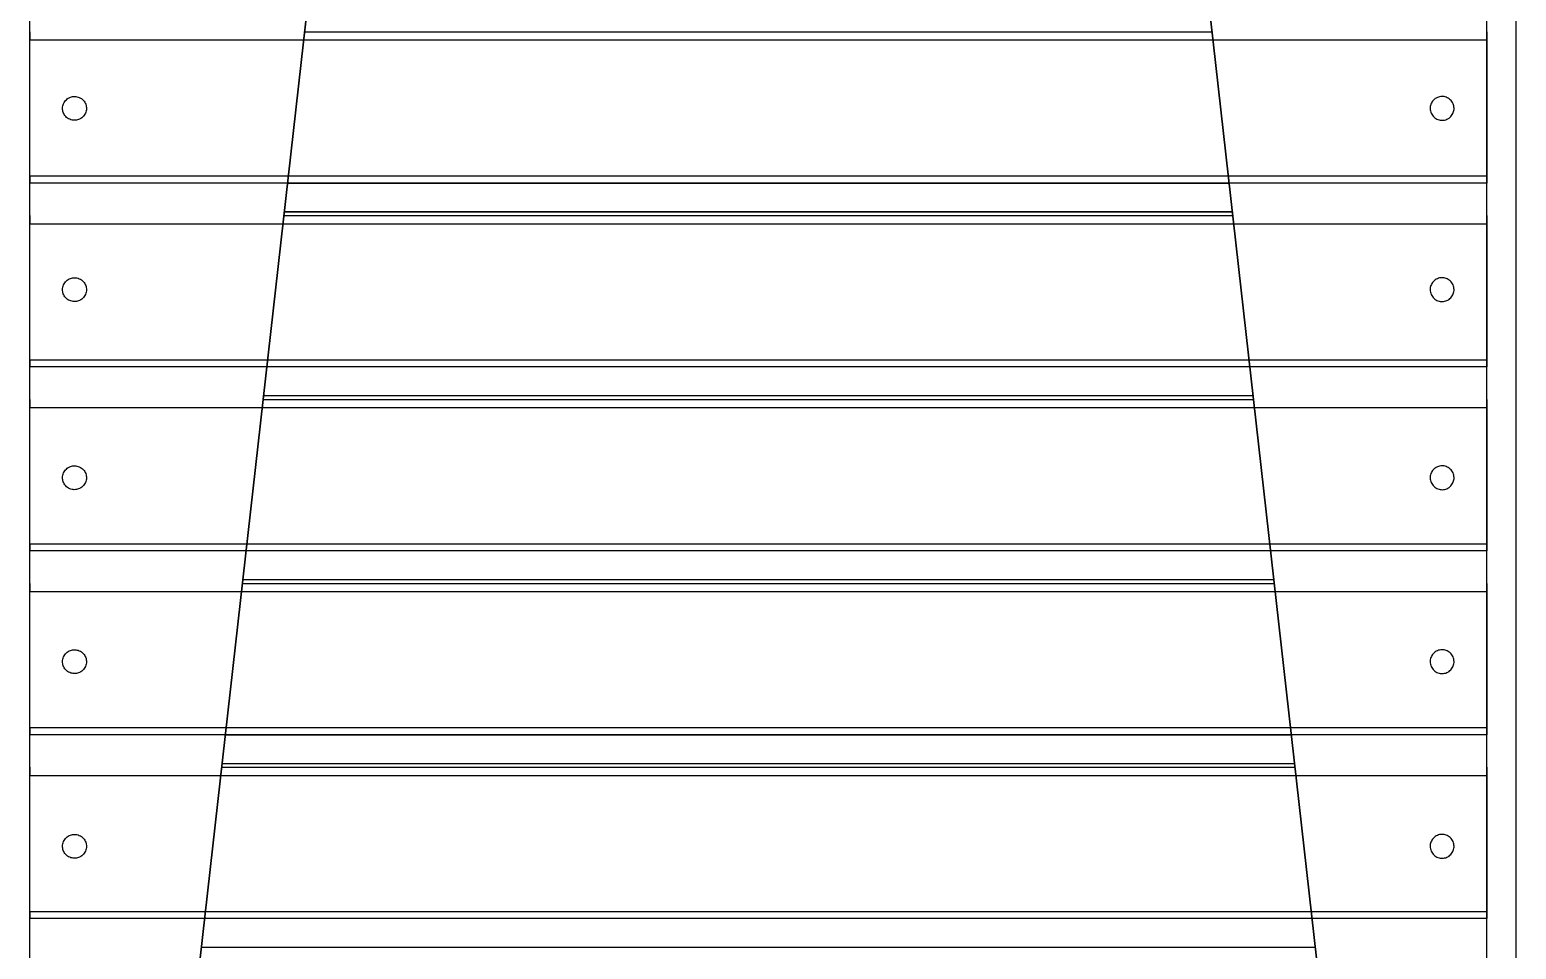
# Model space of a CAD drawing. Header units: millimetres. Extents: x 10366 to 28454, y 24552 to 29702.
# Drawn here: x 12295.4 to 12687.7, y 27804.3 to 28046.9 of the extents above; entities that cross this region are included whole.
import ezdxf

# ---------------------------------------------------------------- set-up
doc = ezdxf.new("R2010")
doc.units = ezdxf.units.MM
doc.header["$LTSCALE"] = 3
doc.layers.add('DomyÅ›lny', color=7, linetype='Continuous')

msp = doc.modelspace()

# ---------------------------------------------------------------- linework, layer by layer
at = {"layer": 'DomyÅ›lny'}
for p, q in [((12687.67, 27511.83), (12687.67, 28221.94)), ((12687.67, 27511.83), (12687.67, 28221.94)), ((12295.43, 27511.83), (12295.43, 28220.62)), ((12679.91, 27511.83), (12679.91, 28220.62)), ((12308.67, 27520.71), (12381.38, 28165.24)), ((12381.34, 28164.9), (12308.67, 27520.71)), ((12666.67, 27520.71), (12593.95, 28165.24)), ((12593.99, 28164.9), (12666.67, 27520.71)), ((12367.98, 28046.41), (12607.36, 28046.41)), ((12295.43, 28008.36), (12295.43, 28044.28)), ((12295.43, 28044.28), (12679.91, 28044.28)), ((12679.91, 28044.28), (12679.91, 28008.36)), ((12295.43, 28008.36), (12679.91, 28008.36)), ((12679.91, 28006.49), (12295.43, 28006.49)), ((12363.47, 28006.49), (12611.86, 28006.49)), ((12362.62, 27998.93), (12612.72, 27998.93)), ((12362.62, 27998.92), (12612.72, 27998.92)), ((12295.43, 27959.84), (12295.43, 27995.76)), ((12295.43, 27995.76), (12679.91, 27995.76)), ((12362.5, 27997.89), (12612.83, 27997.89)), ((12679.91, 27995.76), (12679.91, 27959.84)), ((12295.43, 27959.84), (12679.91, 27959.84)), ((12679.91, 27957.97), (12295.43, 27957.97)), ((12357.03, 27949.37), (12618.31, 27949.37)), ((12357.14, 27950.4), (12618.19, 27950.4)), ((12357.15, 27950.41), (12618.19, 27950.41)), ((12295.43, 27911.32), (12295.43, 27947.24)), ((12295.43, 27947.24), (12679.91, 27947.24)), ((12679.91, 27947.24), (12679.91, 27911.32)), ((12295.43, 27911.32), (12679.91, 27911.32)), ((12679.91, 27909.45), (12295.43, 27909.45)), ((12351.55, 27900.85), (12623.78, 27900.85)), ((12351.67, 27901.89), (12623.66, 27901.89)), ((12351.67, 27901.88), (12623.66, 27901.88)), ((12295.43, 27862.8), (12295.43, 27898.72)), ((12295.43, 27898.72), (12679.91, 27898.72)), ((12679.91, 27898.72), (12679.91, 27862.8)), ((12295.43, 27862.8), (12679.91, 27862.8)), ((12679.91, 27860.93), (12295.43, 27860.93)), ((12347.05, 27860.93), (12628.28, 27860.93)), ((12346.2, 27853.37), (12629.14, 27853.37)), ((12346.2, 27853.36), (12629.14, 27853.36)), ((12295.43, 27814.28), (12295.43, 27850.2)), ((12295.43, 27850.2), (12679.91, 27850.2)), ((12346.08, 27852.33), (12629.25, 27852.33)), ((12679.91, 27850.2), (12679.91, 27814.28)), ((12295.43, 27814.28), (12679.91, 27814.28)), ((12679.91, 27812.41), (12295.43, 27812.41)), ((12340.72, 27804.85), (12634.61, 27804.85)), ((12340.72, 27804.84), (12634.61, 27804.84))]:
    msp.add_line(p, q, dxfattribs=at)
for points in [[(12295.43, 28046.41, 0), (12295.43, 28046.39, 0), (12295.43, 28046.28, 0), (12295.43, 28045.86, 0), (12295.43, 28044.28, 0)], [(12679.91, 28046.41, 0), (12679.91, 28046.39, 0), (12679.91, 28046.28, 0), (12679.91, 28045.86, 0), (12679.91, 28044.28, 0)], [(12295.43, 28008.36, 0), (12295.43, 28006.97, 0), (12295.43, 28006.59, 0), (12295.43, 28006.5, 0), (12295.43, 28006.49, 0), (12295.43, 28006.49, 0), (12295.43, 28006.49, 0), (12295.43, 28006.49, 0), (12295.43, 28006.49, 0), (12295.43, 28006.49, 0), (12295.43, 28006.49, 0), (12295.43, 28006.49, 0), (12295.43, 28006.49, 0), (12295.43, 28006.49, 0), (12295.43, 28006.49, 0), (12295.43, 28006.49, 0), (12295.43, 28006.49, 0), (12295.43, 28006.49, 0), (12295.43, 28006.49, 0), (12295.43, 28006.49, 0), (12295.43, 28006.49, 0), (12295.43, 28006.49, 0), (12295.43, 28006.49, 0)], [(12679.91, 28008.36, 0), (12679.91, 28006.97, 0), (12679.91, 28006.59, 0), (12679.91, 28006.5, 0), (12679.91, 28006.49, 0), (12679.91, 28006.49, 0), (12679.91, 28006.49, 0), (12679.91, 28006.49, 0), (12679.91, 28006.49, 0), (12679.91, 28006.49, 0), (12679.91, 28006.49, 0), (12679.91, 28006.49, 0), (12679.91, 28006.49, 0), (12679.91, 28006.49, 0), (12679.91, 28006.49, 0), (12679.91, 28006.49, 0), (12679.91, 28006.49, 0), (12679.91, 28006.49, 0), (12679.91, 28006.49, 0), (12679.91, 28006.49, 0), (12679.91, 28006.49, 0), (12679.91, 28006.49, 0), (12679.91, 28006.49, 0)], [(12295.43, 27997.89, 0), (12295.43, 27997.87, 0), (12295.43, 27997.76, 0), (12295.43, 27997.34, 0), (12295.43, 27995.76, 0)], [(12679.91, 27997.89, 0), (12679.91, 27997.87, 0), (12679.91, 27997.76, 0), (12679.91, 27997.34, 0), (12679.91, 27995.76, 0)], [(12295.43, 27959.84, 0), (12295.43, 27958.45, 0), (12295.43, 27958.07, 0), (12295.43, 27957.98, 0), (12295.43, 27957.97, 0), (12295.43, 27957.97, 0), (12295.43, 27957.97, 0), (12295.43, 27957.97, 0), (12295.43, 27957.97, 0), (12295.43, 27957.97, 0), (12295.43, 27957.97, 0), (12295.43, 27957.97, 0), (12295.43, 27957.97, 0), (12295.43, 27957.97, 0), (12295.43, 27957.97, 0), (12295.43, 27957.97, 0), (12295.43, 27957.97, 0), (12295.43, 27957.97, 0), (12295.43, 27957.97, 0), (12295.43, 27957.97, 0), (12295.43, 27957.97, 0), (12295.43, 27957.97, 0), (12295.43, 27957.97, 0)], [(12679.91, 27959.84, 0), (12679.91, 27958.45, 0), (12679.91, 27958.07, 0), (12679.91, 27957.98, 0), (12679.91, 27957.97, 0), (12679.91, 27957.97, 0), (12679.91, 27957.97, 0), (12679.91, 27957.97, 0), (12679.91, 27957.97, 0), (12679.91, 27957.97, 0), (12679.91, 27957.97, 0), (12679.91, 27957.97, 0), (12679.91, 27957.97, 0), (12679.91, 27957.97, 0), (12679.91, 27957.97, 0), (12679.91, 27957.97, 0), (12679.91, 27957.97, 0), (12679.91, 27957.97, 0), (12679.91, 27957.97, 0), (12679.91, 27957.97, 0), (12679.91, 27957.97, 0), (12679.91, 27957.97, 0), (12679.91, 27957.97, 0)], [(12295.43, 27949.37, 0), (12295.43, 27949.35, 0), (12295.43, 27949.24, 0), (12295.43, 27948.82, 0), (12295.43, 27947.24, 0)], [(12679.91, 27949.37, 0), (12679.91, 27949.35, 0), (12679.91, 27949.24, 0), (12679.91, 27948.82, 0), (12679.91, 27947.24, 0)], [(12295.43, 27911.32, 0), (12295.43, 27909.93, 0), (12295.43, 27909.55, 0), (12295.43, 27909.46, 0), (12295.43, 27909.45, 0), (12295.43, 27909.45, 0), (12295.43, 27909.45, 0), (12295.43, 27909.45, 0), (12295.43, 27909.45, 0), (12295.43, 27909.45, 0), (12295.43, 27909.45, 0), (12295.43, 27909.45, 0), (12295.43, 27909.45, 0), (12295.43, 27909.45, 0), (12295.43, 27909.45, 0), (12295.43, 27909.45, 0), (12295.43, 27909.45, 0), (12295.43, 27909.45, 0), (12295.43, 27909.45, 0), (12295.43, 27909.45, 0), (12295.43, 27909.45, 0), (12295.43, 27909.45, 0), (12295.43, 27909.45, 0)], [(12679.91, 27911.32, 0), (12679.91, 27909.93, 0), (12679.91, 27909.55, 0), (12679.91, 27909.46, 0), (12679.91, 27909.45, 0), (12679.91, 27909.45, 0), (12679.91, 27909.45, 0), (12679.91, 27909.45, 0), (12679.91, 27909.45, 0), (12679.91, 27909.45, 0), (12679.91, 27909.45, 0), (12679.91, 27909.45, 0), (12679.91, 27909.45, 0), (12679.91, 27909.45, 0), (12679.91, 27909.45, 0), (12679.91, 27909.45, 0), (12679.91, 27909.45, 0), (12679.91, 27909.45, 0), (12679.91, 27909.45, 0), (12679.91, 27909.45, 0), (12679.91, 27909.45, 0), (12679.91, 27909.45, 0), (12679.91, 27909.45, 0)], [(12295.43, 27900.85, 0), (12295.43, 27900.83, 0), (12295.43, 27900.72, 0), (12295.43, 27900.3, 0), (12295.43, 27898.72, 0)], [(12679.91, 27900.85, 0), (12679.91, 27900.83, 0), (12679.91, 27900.72, 0), (12679.91, 27900.3, 0), (12679.91, 27898.72, 0)], [(12295.43, 27862.8, 0), (12295.43, 27861.41, 0), (12295.43, 27861.03, 0), (12295.43, 27860.94, 0), (12295.43, 27860.93, 0), (12295.43, 27860.93, 0), (12295.43, 27860.93, 0), (12295.43, 27860.93, 0), (12295.43, 27860.93, 0), (12295.43, 27860.93, 0), (12295.43, 27860.93, 0), (12295.43, 27860.93, 0), (12295.43, 27860.93, 0), (12295.43, 27860.93, 0), (12295.43, 27860.93, 0), (12295.43, 27860.93, 0), (12295.43, 27860.93, 0), (12295.43, 27860.93, 0), (12295.43, 27860.93, 0), (12295.43, 27860.93, 0), (12295.43, 27860.93, 0), (12295.43, 27860.93, 0), (12295.43, 27860.93, 0)], [(12679.91, 27862.8, 0), (12679.91, 27861.41, 0), (12679.91, 27861.03, 0), (12679.91, 27860.94, 0), (12679.91, 27860.93, 0), (12679.91, 27860.93, 0), (12679.91, 27860.93, 0), (12679.91, 27860.93, 0), (12679.91, 27860.93, 0), (12679.91, 27860.93, 0), (12679.91, 27860.93, 0), (12679.91, 27860.93, 0), (12679.91, 27860.93, 0), (12679.91, 27860.93, 0), (12679.91, 27860.93, 0), (12679.91, 27860.93, 0), (12679.91, 27860.93, 0), (12679.91, 27860.93, 0), (12679.91, 27860.93, 0), (12679.91, 27860.93, 0), (12679.91, 27860.93, 0), (12679.91, 27860.93, 0), (12679.91, 27860.93, 0)], [(12295.43, 27852.33, 0), (12295.43, 27852.3, 0), (12295.43, 27852.2, 0), (12295.43, 27851.78, 0), (12295.43, 27850.2, 0)], [(12679.91, 27852.33, 0), (12679.91, 27852.3, 0), (12679.91, 27852.2, 0), (12679.91, 27851.78, 0), (12679.91, 27850.2, 0)], [(12295.43, 27814.28, 0), (12295.43, 27812.89, 0), (12295.43, 27812.51, 0), (12295.43, 27812.42, 0), (12295.43, 27812.41, 0), (12295.43, 27812.41, 0), (12295.43, 27812.41, 0), (12295.43, 27812.41, 0), (12295.43, 27812.41, 0), (12295.43, 27812.41, 0), (12295.43, 27812.41, 0), (12295.43, 27812.41, 0), (12295.43, 27812.41, 0), (12295.43, 27812.41, 0), (12295.43, 27812.41, 0), (12295.43, 27812.41, 0), (12295.43, 27812.41, 0), (12295.43, 27812.41, 0), (12295.43, 27812.41, 0), (12295.43, 27812.41, 0), (12295.43, 27812.41, 0), (12295.43, 27812.41, 0), (12295.43, 27812.41, 0)], [(12679.91, 27814.28, 0), (12679.91, 27812.89, 0), (12679.91, 27812.51, 0), (12679.91, 27812.42, 0), (12679.91, 27812.41, 0), (12679.91, 27812.41, 0), (12679.91, 27812.41, 0), (12679.91, 27812.41, 0), (12679.91, 27812.41, 0), (12679.91, 27812.41, 0), (12679.91, 27812.41, 0), (12679.91, 27812.41, 0), (12679.91, 27812.41, 0), (12679.91, 27812.41, 0), (12679.91, 27812.41, 0), (12679.91, 27812.41, 0), (12679.91, 27812.41, 0), (12679.91, 27812.41, 0), (12679.91, 27812.41, 0), (12679.91, 27812.41, 0), (12679.91, 27812.41, 0), (12679.91, 27812.41, 0), (12679.91, 27812.41, 0)]]:
    msp.add_polyline3d(points, dxfattribs=at)
for points in [[(12304.13, 28025.64, 0), (12304.09, 28025.92, 0), (12304.08, 28026.21, 0), (12304.1, 28026.51, 0), (12304.15, 28026.82, 0), (12304.23, 28027.12, 0), (12304.34, 28027.42, 0), (12304.49, 28027.71, 0), (12304.66, 28027.99, 0), (12304.86, 28028.24, 0), (12305.09, 28028.47, 0), (12305.34, 28028.68, 0), (12305.6, 28028.86, 0), (12305.87, 28029, 0), (12306.15, 28029.12, 0), (12306.43, 28029.21, 0), (12306.7, 28029.27, 0), (12306.98, 28029.3, 0), (12307.28, 28029.31, 0), (12307.58, 28029.3, 0), (12307.88, 28029.25, 0), (12308.19, 28029.17, 0), (12308.49, 28029.05, 0), (12308.78, 28028.91, 0), (12309.05, 28028.74, 0), (12309.31, 28028.54, 0), (12309.54, 28028.31, 0), (12309.75, 28028.06, 0), (12309.93, 28027.8, 0), (12310.07, 28027.53, 0), (12310.19, 28027.26, 0), (12310.28, 28026.98, 0), (12310.34, 28026.7, 0), (12310.37, 28026.42, 0), (12310.38, 28026.13, 0), (12310.37, 28025.83, 0), (12310.32, 28025.52, 0), (12310.24, 28025.22, 0), (12310.12, 28024.92, 0), (12309.98, 28024.63, 0), (12309.81, 28024.35, 0), (12309.6, 28024.1, 0), (12309.38, 28023.87, 0), (12309.13, 28023.66, 0), (12308.87, 28023.48, 0), (12308.6, 28023.34, 0), (12308.32, 28023.22, 0), (12308.04, 28023.13, 0), (12307.77, 28023.07, 0), (12307.48, 28023.04, 0), (12307.19, 28023.03, 0), (12306.89, 28023.05, 0), (12306.59, 28023.09, 0), (12306.28, 28023.17, 0), (12305.98, 28023.29, 0), (12305.69, 28023.43, 0), (12305.41, 28023.6, 0), (12305.16, 28023.81, 0), (12304.93, 28024.03, 0), (12304.72, 28024.28, 0), (12304.54, 28024.54, 0), (12304.4, 28024.81, 0), (12304.28, 28025.09, 0), (12304.19, 28025.36, 0)], [(12671.2, 28025.64, 0), (12671.24, 28025.92, 0), (12671.25, 28026.21, 0), (12671.23, 28026.51, 0), (12671.18, 28026.82, 0), (12671.1, 28027.12, 0), (12670.99, 28027.42, 0), (12670.84, 28027.71, 0), (12670.67, 28027.99, 0), (12670.47, 28028.24, 0), (12670.24, 28028.47, 0), (12670, 28028.68, 0), (12669.74, 28028.86, 0), (12669.46, 28029, 0), (12669.19, 28029.12, 0), (12668.91, 28029.21, 0), (12668.63, 28029.27, 0), (12668.35, 28029.3, 0), (12668.06, 28029.31, 0), (12667.76, 28029.3, 0), (12667.45, 28029.25, 0), (12667.15, 28029.17, 0), (12666.84, 28029.05, 0), (12666.55, 28028.91, 0), (12666.28, 28028.74, 0), (12666.02, 28028.54, 0), (12665.79, 28028.31, 0), (12665.59, 28028.06, 0), (12665.41, 28027.8, 0), (12665.26, 28027.53, 0), (12665.14, 28027.26, 0), (12665.05, 28026.98, 0), (12664.99, 28026.7, 0), (12664.96, 28026.42, 0), (12664.95, 28026.13, 0), (12664.97, 28025.83, 0), (12665.02, 28025.52, 0), (12665.1, 28025.22, 0), (12665.21, 28024.92, 0), (12665.35, 28024.63, 0), (12665.53, 28024.35, 0), (12665.73, 28024.1, 0), (12665.96, 28023.87, 0), (12666.2, 28023.66, 0), (12666.46, 28023.48, 0), (12666.73, 28023.34, 0), (12667.01, 28023.22, 0), (12667.29, 28023.13, 0), (12667.57, 28023.07, 0), (12667.85, 28023.04, 0), (12668.14, 28023.03, 0), (12668.44, 28023.05, 0), (12668.75, 28023.09, 0), (12669.05, 28023.17, 0), (12669.35, 28023.29, 0), (12669.64, 28023.43, 0), (12669.92, 28023.6, 0), (12670.17, 28023.81, 0), (12670.41, 28024.03, 0), (12670.61, 28024.28, 0), (12670.79, 28024.54, 0), (12670.94, 28024.81, 0), (12671.06, 28025.09, 0), (12671.14, 28025.36, 0)], [(12304.13, 27977.82, 0), (12304.09, 27978.1, 0), (12304.08, 27978.4, 0), (12304.1, 27978.7, 0), (12304.15, 27979, 0), (12304.23, 27979.3, 0), (12304.34, 27979.6, 0), (12304.49, 27979.89, 0), (12304.66, 27980.17, 0), (12304.86, 27980.42, 0), (12305.09, 27980.66, 0), (12305.34, 27980.86, 0), (12305.6, 27981.04, 0), (12305.87, 27981.19, 0), (12306.15, 27981.3, 0), (12306.43, 27981.39, 0), (12306.7, 27981.45, 0), (12306.98, 27981.49, 0), (12307.28, 27981.5, 0), (12307.58, 27981.48, 0), (12307.88, 27981.43, 0), (12308.19, 27981.35, 0), (12308.49, 27981.24, 0), (12308.78, 27981.09, 0), (12309.05, 27980.92, 0), (12309.31, 27980.72, 0), (12309.54, 27980.49, 0), (12309.75, 27980.25, 0), (12309.93, 27979.99, 0), (12310.07, 27979.72, 0), (12310.19, 27979.44, 0), (12310.28, 27979.16, 0), (12310.34, 27978.88, 0), (12310.37, 27978.6, 0), (12310.38, 27978.31, 0), (12310.37, 27978.01, 0), (12310.32, 27977.71, 0), (12310.24, 27977.4, 0), (12310.12, 27977.1, 0), (12309.98, 27976.81, 0), (12309.81, 27976.54, 0), (12309.6, 27976.28, 0), (12309.38, 27976.05, 0), (12309.13, 27975.84, 0), (12308.87, 27975.67, 0), (12308.6, 27975.52, 0), (12308.32, 27975.4, 0), (12308.04, 27975.31, 0), (12307.77, 27975.25, 0), (12307.48, 27975.22, 0), (12307.19, 27975.21, 0), (12306.89, 27975.23, 0), (12306.59, 27975.28, 0), (12306.28, 27975.36, 0), (12305.98, 27975.47, 0), (12305.69, 27975.61, 0), (12305.41, 27975.79, 0), (12305.16, 27975.99, 0), (12304.93, 27976.21, 0), (12304.72, 27976.46, 0), (12304.54, 27976.72, 0), (12304.4, 27976.99, 0), (12304.28, 27977.27, 0), (12304.19, 27977.55, 0)], [(12671.2, 27977.82, 0), (12671.24, 27978.1, 0), (12671.25, 27978.4, 0), (12671.23, 27978.7, 0), (12671.18, 27979, 0), (12671.1, 27979.3, 0), (12670.99, 27979.6, 0), (12670.84, 27979.89, 0), (12670.67, 27980.17, 0), (12670.47, 27980.42, 0), (12670.24, 27980.66, 0), (12670, 27980.86, 0), (12669.74, 27981.04, 0), (12669.46, 27981.19, 0), (12669.19, 27981.3, 0), (12668.91, 27981.39, 0), (12668.63, 27981.45, 0), (12668.35, 27981.49, 0), (12668.06, 27981.5, 0), (12667.76, 27981.48, 0), (12667.45, 27981.43, 0), (12667.15, 27981.35, 0), (12666.84, 27981.24, 0), (12666.55, 27981.09, 0), (12666.28, 27980.92, 0), (12666.02, 27980.72, 0), (12665.79, 27980.49, 0), (12665.59, 27980.25, 0), (12665.41, 27979.99, 0), (12665.26, 27979.72, 0), (12665.14, 27979.44, 0), (12665.05, 27979.16, 0), (12664.99, 27978.88, 0), (12664.96, 27978.6, 0), (12664.95, 27978.31, 0), (12664.97, 27978.01, 0), (12665.02, 27977.71, 0), (12665.1, 27977.4, 0), (12665.21, 27977.1, 0), (12665.35, 27976.81, 0), (12665.53, 27976.54, 0), (12665.73, 27976.28, 0), (12665.96, 27976.05, 0), (12666.2, 27975.84, 0), (12666.46, 27975.67, 0), (12666.73, 27975.52, 0), (12667.01, 27975.4, 0), (12667.29, 27975.31, 0), (12667.57, 27975.25, 0), (12667.85, 27975.22, 0), (12668.14, 27975.21, 0), (12668.44, 27975.23, 0), (12668.75, 27975.28, 0), (12669.05, 27975.36, 0), (12669.35, 27975.47, 0), (12669.64, 27975.61, 0), (12669.92, 27975.79, 0), (12670.17, 27975.99, 0), (12670.41, 27976.21, 0), (12670.61, 27976.46, 0), (12670.79, 27976.72, 0), (12670.94, 27976.99, 0), (12671.06, 27977.27, 0), (12671.14, 27977.55, 0)], [(12304.13, 27928.2, 0), (12304.09, 27928.48, 0), (12304.08, 27928.77, 0), (12304.1, 27929.07, 0), (12304.15, 27929.37, 0), (12304.23, 27929.68, 0), (12304.34, 27929.98, 0), (12304.49, 27930.27, 0), (12304.66, 27930.54, 0), (12304.86, 27930.8, 0), (12305.09, 27931.03, 0), (12305.34, 27931.24, 0), (12305.6, 27931.41, 0), (12305.87, 27931.56, 0), (12306.15, 27931.68, 0), (12306.43, 27931.77, 0), (12306.7, 27931.83, 0), (12306.98, 27931.86, 0), (12307.28, 27931.87, 0), (12307.58, 27931.85, 0), (12307.88, 27931.8, 0), (12308.19, 27931.72, 0), (12308.49, 27931.61, 0), (12308.78, 27931.47, 0), (12309.05, 27931.29, 0), (12309.31, 27931.09, 0), (12309.54, 27930.87, 0), (12309.75, 27930.62, 0), (12309.93, 27930.36, 0), (12310.07, 27930.09, 0), (12310.19, 27929.81, 0), (12310.28, 27929.53, 0), (12310.34, 27929.26, 0), (12310.37, 27928.98, 0), (12310.38, 27928.69, 0), (12310.37, 27928.38, 0), (12310.32, 27928.08, 0), (12310.24, 27927.78, 0), (12310.12, 27927.48, 0), (12309.98, 27927.19, 0), (12309.81, 27926.91, 0), (12309.6, 27926.66, 0), (12309.38, 27926.42, 0), (12309.13, 27926.22, 0), (12308.87, 27926.04, 0), (12308.6, 27925.89, 0), (12308.32, 27925.78, 0), (12308.04, 27925.69, 0), (12307.77, 27925.63, 0), (12307.48, 27925.59, 0), (12307.19, 27925.58, 0), (12306.89, 27925.6, 0), (12306.59, 27925.65, 0), (12306.28, 27925.73, 0), (12305.98, 27925.84, 0), (12305.69, 27925.99, 0), (12305.41, 27926.16, 0), (12305.16, 27926.36, 0), (12304.93, 27926.59, 0), (12304.72, 27926.83, 0), (12304.54, 27927.09, 0), (12304.4, 27927.36, 0), (12304.28, 27927.64, 0), (12304.19, 27927.92, 0)], [(12671.2, 27928.2, 0), (12671.24, 27928.48, 0), (12671.25, 27928.77, 0), (12671.23, 27929.07, 0), (12671.18, 27929.37, 0), (12671.1, 27929.68, 0), (12670.99, 27929.98, 0), (12670.84, 27930.27, 0), (12670.67, 27930.54, 0), (12670.47, 27930.8, 0), (12670.24, 27931.03, 0), (12670, 27931.24, 0), (12669.74, 27931.41, 0), (12669.46, 27931.56, 0), (12669.19, 27931.68, 0), (12668.91, 27931.77, 0), (12668.63, 27931.83, 0), (12668.35, 27931.86, 0), (12668.06, 27931.87, 0), (12667.76, 27931.85, 0), (12667.45, 27931.8, 0), (12667.15, 27931.72, 0), (12666.84, 27931.61, 0), (12666.55, 27931.47, 0), (12666.28, 27931.29, 0), (12666.02, 27931.09, 0), (12665.79, 27930.87, 0), (12665.59, 27930.62, 0), (12665.41, 27930.36, 0), (12665.26, 27930.09, 0), (12665.14, 27929.81, 0), (12665.05, 27929.53, 0), (12664.99, 27929.26, 0), (12664.96, 27928.98, 0), (12664.95, 27928.69, 0), (12664.97, 27928.38, 0), (12665.02, 27928.08, 0), (12665.1, 27927.78, 0), (12665.21, 27927.48, 0), (12665.35, 27927.19, 0), (12665.53, 27926.91, 0), (12665.73, 27926.66, 0), (12665.96, 27926.42, 0), (12666.2, 27926.22, 0), (12666.46, 27926.04, 0), (12666.73, 27925.89, 0), (12667.01, 27925.78, 0), (12667.29, 27925.69, 0), (12667.57, 27925.63, 0), (12667.85, 27925.59, 0), (12668.14, 27925.58, 0), (12668.44, 27925.6, 0), (12668.75, 27925.65, 0), (12669.05, 27925.73, 0), (12669.35, 27925.84, 0), (12669.64, 27925.99, 0), (12669.92, 27926.16, 0), (12670.17, 27926.36, 0), (12670.41, 27926.59, 0), (12670.61, 27926.83, 0), (12670.79, 27927.09, 0), (12670.94, 27927.36, 0), (12671.06, 27927.64, 0), (12671.14, 27927.92, 0)], [(12304.13, 27879.67, 0), (12304.09, 27879.95, 0), (12304.08, 27880.25, 0), (12304.1, 27880.55, 0), (12304.15, 27880.85, 0), (12304.23, 27881.16, 0), (12304.34, 27881.45, 0), (12304.49, 27881.74, 0), (12304.66, 27882.02, 0), (12304.86, 27882.27, 0), (12305.09, 27882.51, 0), (12305.34, 27882.71, 0), (12305.6, 27882.89, 0), (12305.87, 27883.04, 0), (12306.15, 27883.15, 0), (12306.43, 27883.24, 0), (12306.7, 27883.3, 0), (12306.98, 27883.34, 0), (12307.28, 27883.35, 0), (12307.58, 27883.33, 0), (12307.88, 27883.28, 0), (12308.19, 27883.2, 0), (12308.49, 27883.09, 0), (12308.78, 27882.94, 0), (12309.05, 27882.77, 0), (12309.31, 27882.57, 0), (12309.54, 27882.34, 0), (12309.75, 27882.1, 0), (12309.93, 27881.84, 0), (12310.07, 27881.57, 0), (12310.19, 27881.29, 0), (12310.28, 27881.01, 0), (12310.34, 27880.73, 0), (12310.37, 27880.45, 0), (12310.38, 27880.16, 0), (12310.37, 27879.86, 0), (12310.32, 27879.56, 0), (12310.24, 27879.25, 0), (12310.12, 27878.95, 0), (12309.98, 27878.66, 0), (12309.81, 27878.39, 0), (12309.6, 27878.13, 0), (12309.38, 27877.9, 0), (12309.13, 27877.69, 0), (12308.87, 27877.52, 0), (12308.6, 27877.37, 0), (12308.32, 27877.25, 0), (12308.04, 27877.17, 0), (12307.77, 27877.1, 0), (12307.48, 27877.07, 0), (12307.19, 27877.06, 0), (12306.89, 27877.08, 0), (12306.59, 27877.13, 0), (12306.28, 27877.21, 0), (12305.98, 27877.32, 0), (12305.69, 27877.46, 0), (12305.41, 27877.64, 0), (12305.16, 27877.84, 0), (12304.93, 27878.06, 0), (12304.72, 27878.31, 0), (12304.54, 27878.57, 0), (12304.4, 27878.84, 0), (12304.28, 27879.12, 0), (12304.19, 27879.4, 0)], [(12671.2, 27879.67, 0), (12671.24, 27879.95, 0), (12671.25, 27880.25, 0), (12671.23, 27880.55, 0), (12671.18, 27880.85, 0), (12671.1, 27881.16, 0), (12670.99, 27881.45, 0), (12670.84, 27881.74, 0), (12670.67, 27882.02, 0), (12670.47, 27882.27, 0), (12670.24, 27882.51, 0), (12670, 27882.71, 0), (12669.74, 27882.89, 0), (12669.46, 27883.04, 0), (12669.19, 27883.15, 0), (12668.91, 27883.24, 0), (12668.63, 27883.3, 0), (12668.35, 27883.34, 0), (12668.06, 27883.35, 0), (12667.76, 27883.33, 0), (12667.45, 27883.28, 0), (12667.15, 27883.2, 0), (12666.84, 27883.09, 0), (12666.55, 27882.94, 0), (12666.28, 27882.77, 0), (12666.02, 27882.57, 0), (12665.79, 27882.34, 0), (12665.59, 27882.1, 0), (12665.41, 27881.84, 0), (12665.26, 27881.57, 0), (12665.14, 27881.29, 0), (12665.05, 27881.01, 0), (12664.99, 27880.73, 0), (12664.96, 27880.45, 0), (12664.95, 27880.16, 0), (12664.97, 27879.86, 0), (12665.02, 27879.56, 0), (12665.1, 27879.25, 0), (12665.21, 27878.95, 0), (12665.35, 27878.66, 0), (12665.53, 27878.39, 0), (12665.73, 27878.13, 0), (12665.96, 27877.9, 0), (12666.2, 27877.69, 0), (12666.46, 27877.52, 0), (12666.73, 27877.37, 0), (12667.01, 27877.25, 0), (12667.29, 27877.17, 0), (12667.57, 27877.1, 0), (12667.85, 27877.07, 0), (12668.14, 27877.06, 0), (12668.44, 27877.08, 0), (12668.75, 27877.13, 0), (12669.05, 27877.21, 0), (12669.35, 27877.32, 0), (12669.64, 27877.46, 0), (12669.92, 27877.64, 0), (12670.17, 27877.84, 0), (12670.41, 27878.06, 0), (12670.61, 27878.31, 0), (12670.79, 27878.57, 0), (12670.94, 27878.84, 0), (12671.06, 27879.12, 0), (12671.14, 27879.4, 0)], [(12304.13, 27830.96, 0), (12304.09, 27831.24, 0), (12304.08, 27831.53, 0), (12304.1, 27831.83, 0), (12304.15, 27832.14, 0), (12304.23, 27832.44, 0), (12304.34, 27832.74, 0), (12304.49, 27833.03, 0), (12304.66, 27833.31, 0), (12304.86, 27833.56, 0), (12305.09, 27833.79, 0), (12305.34, 27834, 0), (12305.6, 27834.17, 0), (12305.87, 27834.32, 0), (12306.15, 27834.44, 0), (12306.43, 27834.53, 0), (12306.7, 27834.59, 0), (12306.98, 27834.62, 0), (12307.28, 27834.63, 0), (12307.58, 27834.61, 0), (12307.88, 27834.57, 0), (12308.19, 27834.49, 0), (12308.49, 27834.37, 0), (12308.78, 27834.23, 0), (12309.05, 27834.06, 0), (12309.31, 27833.85, 0), (12309.54, 27833.63, 0), (12309.75, 27833.38, 0), (12309.93, 27833.12, 0), (12310.07, 27832.85, 0), (12310.19, 27832.57, 0), (12310.28, 27832.3, 0), (12310.34, 27832.02, 0), (12310.37, 27831.74, 0), (12310.38, 27831.45, 0), (12310.37, 27831.15, 0), (12310.32, 27830.84, 0), (12310.24, 27830.54, 0), (12310.12, 27830.24, 0), (12309.98, 27829.95, 0), (12309.81, 27829.67, 0), (12309.6, 27829.42, 0), (12309.38, 27829.19, 0), (12309.13, 27828.98, 0), (12308.87, 27828.8, 0), (12308.6, 27828.66, 0), (12308.32, 27828.54, 0), (12308.04, 27828.45, 0), (12307.77, 27828.39, 0), (12307.48, 27828.36, 0), (12307.19, 27828.35, 0), (12306.89, 27828.36, 0), (12306.59, 27828.41, 0), (12306.28, 27828.49, 0), (12305.98, 27828.61, 0), (12305.69, 27828.75, 0), (12305.41, 27828.92, 0), (12305.16, 27829.12, 0), (12304.93, 27829.35, 0), (12304.72, 27829.6, 0), (12304.54, 27829.86, 0), (12304.4, 27830.13, 0), (12304.28, 27830.4, 0), (12304.19, 27830.68, 0)], [(12671.2, 27830.96, 0), (12671.24, 27831.24, 0), (12671.25, 27831.53, 0), (12671.23, 27831.83, 0), (12671.18, 27832.14, 0), (12671.1, 27832.44, 0), (12670.99, 27832.74, 0), (12670.84, 27833.03, 0), (12670.67, 27833.31, 0), (12670.47, 27833.56, 0), (12670.24, 27833.79, 0), (12670, 27834, 0), (12669.74, 27834.17, 0), (12669.46, 27834.32, 0), (12669.19, 27834.44, 0), (12668.91, 27834.53, 0), (12668.63, 27834.59, 0), (12668.35, 27834.62, 0), (12668.06, 27834.63, 0), (12667.76, 27834.61, 0), (12667.45, 27834.57, 0), (12667.15, 27834.49, 0), (12666.84, 27834.37, 0), (12666.55, 27834.23, 0), (12666.28, 27834.06, 0), (12666.02, 27833.85, 0), (12665.79, 27833.63, 0), (12665.59, 27833.38, 0), (12665.41, 27833.12, 0), (12665.26, 27832.85, 0), (12665.14, 27832.57, 0), (12665.05, 27832.3, 0), (12664.99, 27832.02, 0), (12664.96, 27831.74, 0), (12664.95, 27831.45, 0), (12664.97, 27831.15, 0), (12665.02, 27830.84, 0), (12665.1, 27830.54, 0), (12665.21, 27830.24, 0), (12665.35, 27829.95, 0), (12665.53, 27829.67, 0), (12665.73, 27829.42, 0), (12665.96, 27829.19, 0), (12666.2, 27828.98, 0), (12666.46, 27828.8, 0), (12666.73, 27828.66, 0), (12667.01, 27828.54, 0), (12667.29, 27828.45, 0), (12667.57, 27828.39, 0), (12667.85, 27828.36, 0), (12668.14, 27828.35, 0), (12668.44, 27828.36, 0), (12668.75, 27828.41, 0), (12669.05, 27828.49, 0), (12669.35, 27828.61, 0), (12669.64, 27828.75, 0), (12669.92, 27828.92, 0), (12670.17, 27829.12, 0), (12670.41, 27829.35, 0), (12670.61, 27829.6, 0), (12670.79, 27829.86, 0), (12670.94, 27830.13, 0), (12671.06, 27830.4, 0), (12671.14, 27830.68, 0)]]:
    msp.add_polyline3d(points, close=True, dxfattribs=at)

doc.saveas('drawing.dxf')
